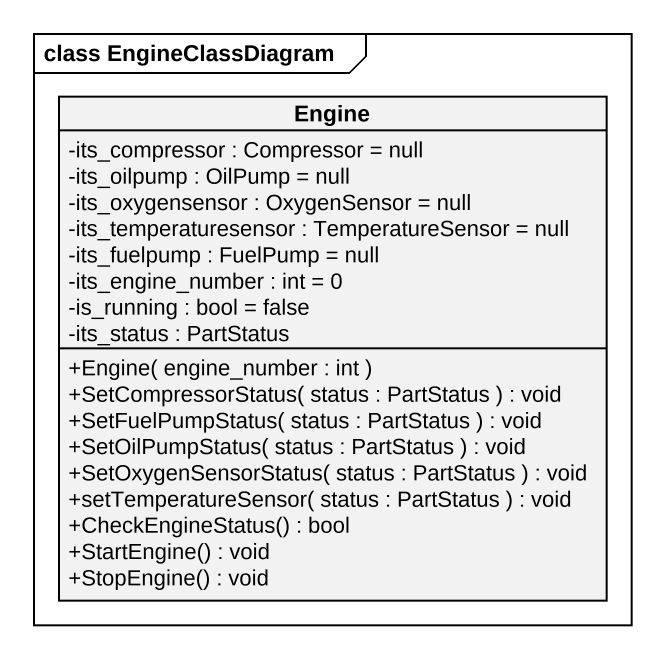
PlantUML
@startuml
mainframe class EngineClassDiagram
hide circle
hide empty members
skinparam classAttributeIconSize 0
class Engine {
  -its_compressor : Compressor = null
  -its_oilpump : OilPump = null
  -its_oxygensensor : OxygenSensor = null
  -its_temperaturesensor : TemperatureSensor = null
  -its_fuelpump : FuelPump = null
  -its_engine_number : int = 0
  -is_running : bool = false
  -its_status : PartStatus
  +Engine( engine_number : int )
  +SetCompressorStatus( status : PartStatus ) : void
  +SetFuelPumpStatus( status : PartStatus ) : void
  +SetOilPumpStatus( status : PartStatus ) : void
  +SetOxygenSensorStatus( status : PartStatus ) : void
  +setTemperatureSensor( status : PartStatus ) : void
  +CheckEngineStatus() : bool
  +StartEngine() : void
  +StopEngine() : void
}
@enduml
